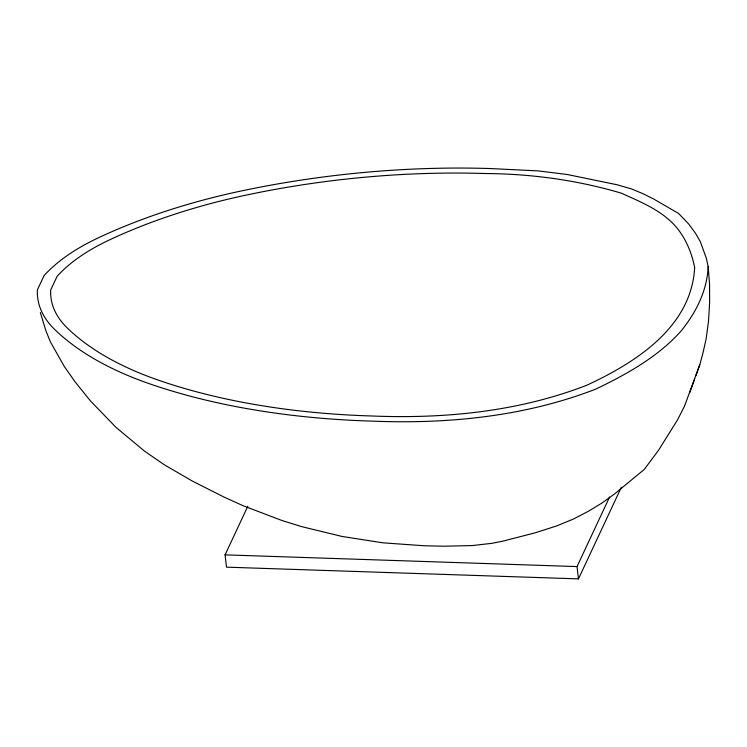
<?xml version="1.0" encoding="UTF-8"?>
<svg xmlns="http://www.w3.org/2000/svg" width="747" height="747" viewBox="0 0 747 747"><rect width="100%" height="100%" fill="white"/><g stroke="black" fill="none" stroke-linecap="round" stroke-linejoin="round"><path stroke-width="1.12" d="M708.175 266.502C707.213 290.62 695.887 312.937 680.816 331.332C657.799 356.917 626.817 374.191 596.087 388.972C524.898 416.677 447.5 424.203 371.642 421.103A527.868 260.245 -6.9 0 1 147.617 383.108A388.785 191.671 -6.9 0 1 54.783 329.567A184.836 91.125 -6.9 0 1 37.397 289.855L44.101 275.587A184.836 91.125 -6.9 0 1 97.801 238.078A388.785 191.671 -6.9 0 1 237.593 191.755A527.868 260.245 -6.9 0 1 490.387 168.551L538.344 170.904L567.197 174.499L616.966 184.733L631.598 188.944L643.55 193.959L654.12 199.253L678.593 213.483L688.837 224.147L695.606 233.466L700.378 241.767L706.335 258.275L708.175 266.502L709.538 283.916L709.65 302.619L708.492 321.35L706.148 338.821L702.768 353.845L699.743 364.928L684.457 406.237L677.576 419.786L658.452 450.394L644.222 469.471L614.538 493.972L602.054 502.964L588.309 511.322L573.491 519.016L556.917 525.851L535.179 532.807L502.638 541.202L491.815 543.33L472.393 545.562L443.335 546.216L423.988 545.749L382.744 542.808L341.865 536.411L301.62 526.616L281.815 520.454L243.008 505.682L224.072 497.091L192.39 481.096L164.331 464.802L144.124 450.815L115.869 427.237L90.331 400.784L74.952 381.68L64.074 366.123L50.357 341.781L45.838 330.604L40.329 312.461M689.714 392.642L694.645 379.028M695.737 375.984L699.743 364.928M621.383 487.165L578.467 578.888L226.5 567.16L225.08 554.853L247.771 506.354M578.467 578.888L577.039 566.581L609.599 496.998M225.08 554.853L577.039 566.581M694.645 267.557C691.507 327.13 635.688 362.528 587.039 385.125C518.698 411.728 444.4 418.955 371.576 415.976A506.755 249.834 -6.9 0 1 156.515 379.504A373.229 184.005 -6.9 0 1 67.389 328.101A177.441 87.483 -6.9 0 1 50.693 289.985L57.136 276.278A177.441 87.483 -6.9 0 1 108.689 240.273A373.229 184.005 -6.9 0 1 242.887 195.798A506.755 249.834 -6.9 0 1 485.578 173.528C531.406 173.846 577.16 180.13 621.13 193.1C640.665 201.895 661.823 210.355 676.082 226.901C685.849 238.489 691.769 252.775 694.645 267.557"/></g></svg>
